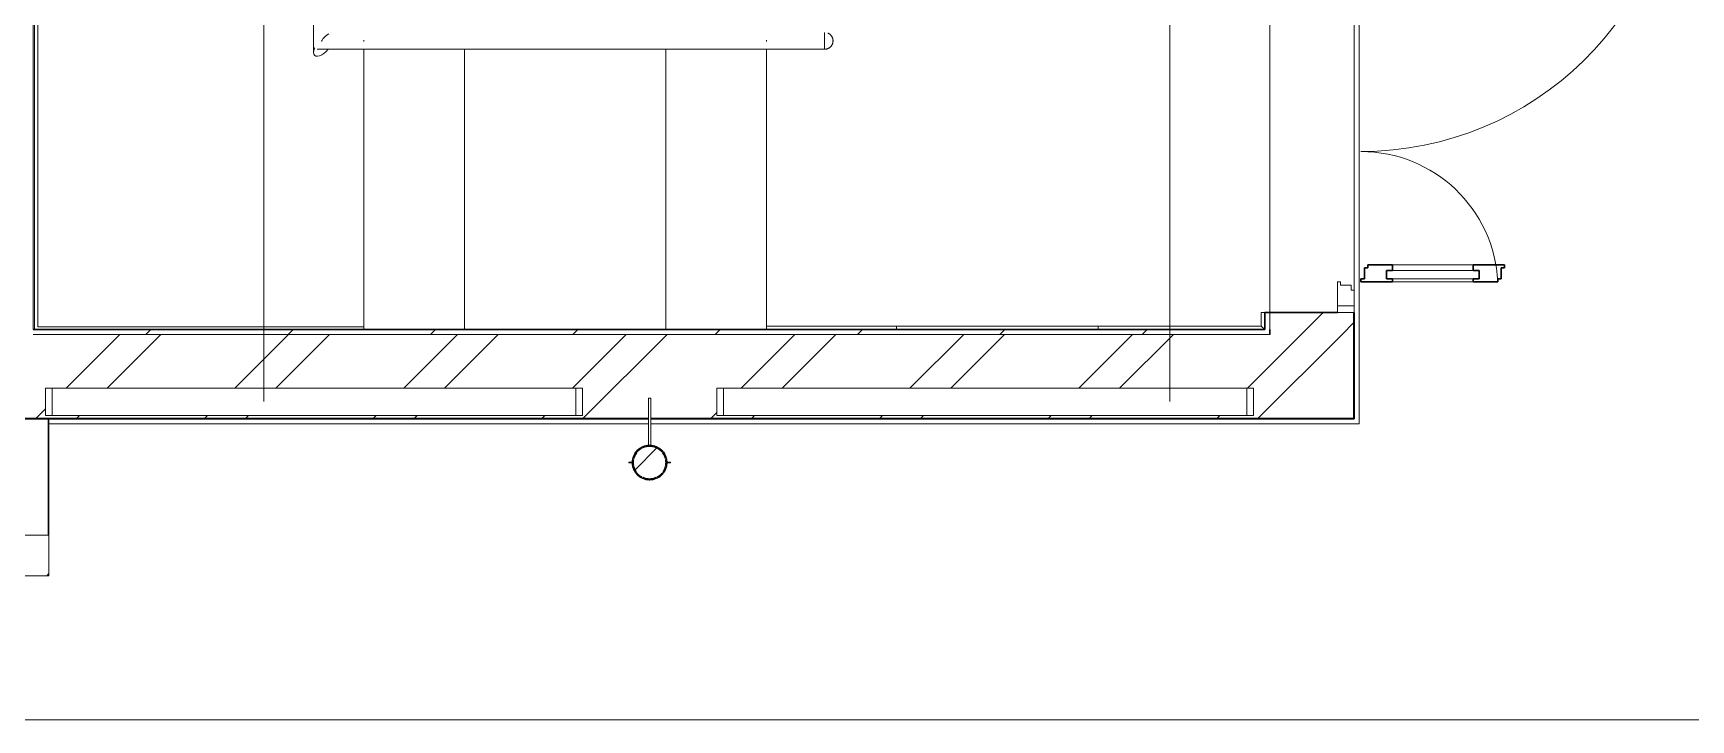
# Model space of a CAD drawing. Header units: millimetres. Extents: x -695119 to 412940, y -249585 to 622758.
# Drawn here: x 36705 to 41645, y 91186 to 93233 of the extents above; entities that cross this region are included whole.
import ezdxf

# ---------------------------------------------------------------- set-up
doc = ezdxf.new("R2010")
doc.units = ezdxf.units.MM
doc.linetypes.add('ADSK_Линия сетки', pattern=[25, 20, -2.5, 0, -2.5])
doc.linetypes.add('ADSK_Сверху', pattern=[450, 300, -150])
for name, color, linetype, lineweight in [('Двери', 8, 'Continuous', 9), ('Крыша', 252, 'Continuous', 9), ('Крыша штриховка', 252, 'Continuous', 9), ('Лестницы', 8, 'Continuous', 9), ('Линии', 7, 'Continuous', 9), ('Обобщенные модели', 8, 'Continuous', 18), ('Ограждение', 8, 'Continuous', 9), ('Окна', 252, 'Continuous', 9), ('Оси', 252, 'Continuous', 9), ('Перекрытие', 252, 'Continuous', 18), ('Стены внутренние', 252, 'Continuous', 18), ('Стены наружные', 252, 'Continuous', 18), ('Стены штриховка', 7, 'Continuous', 9)]:
    doc.layers.add(name, color=color, linetype=linetype, lineweight=lineweight)
doc.layers.add('Двери открывание', color=7, linetype='Continuous', lineweight=9, true_color=0xc0c0c0)

# ---------------------------------------------------------------- blocks, each defined once
blk = doc.blocks.new('1 этаж')
at = {"layer": 'Обобщенные модели', "lineweight": 9, "true_color": 0x636466}
h = blk.add_hatch(dxfattribs=at)
h.set_pattern_fill('FP_7', color=251, style=0, pattern_type=2)
h.set_pattern_definition([(45, (-32121.82, 98), (-106.066, 106.066), [])])
h.paths.add_polyline_path([(-6407.8, 10726.3), (-6385.1, 10732), (-6367.8, 10746.9), (-6359.1, 10766.7), (-6359.9, 10789.2), (-6370.1, 10808.5), (-6388.1, 10821.8), (-6407.8, 10826.3), (-6430.5, 10820.5), (-6447.8, 10805.6), (-6456.5, 10785.8), (-6455.4, 10762.8), (-6445.5, 10744), (-6427.5, 10730.8), (-6415.3, 10728)])
at = {"layer": 'Ограждение', "true_color": 0x636466}
h = blk.add_hatch(dxfattribs=at)
h.set_pattern_fill('FP_25', color=251, style=0, pattern_type=2)
h.set_pattern_definition([(0, (-32121.8, 98), (0, 600), []), (90, (-32121.8, 98), (-600, 4e-14), [])])
h.paths.add_polyline_path([(-4574.8, 11173.3), (-4584.8, 11183.3), (-6059.8, 11183.3), (-6059.8, 11173.3), (-5060.1, 11173.3)])
at = {"layer": 'Двери', "color": 251, "lineweight": 30, "true_color": 0x636466}
for p, q in [((-4267.8, 11365.3), (-4193.8, 11365.3)), ((-4267.8, 11356.3), (-4267.8, 11365.3)), ((-4193.8, 11365.3), (-4193.8, 11348.3)), ((-3953.8, 11365.3), (-3859.8, 11365.3)), ((-3953.8, 11365.3), (-3953.8, 11348.3)), ((-3859.8, 11365.3), (-3859.8, 11356.3)), ((-4287.8, 11324.3), (-4277.8, 11324.3)), ((-4287.8, 11315.3), (-4287.8, 11324.3)), ((-4193.8, 11315.3), (-4287.8, 11315.3)), ((-4277.8, 11324.3), (-4277.8, 11356.3)), ((-4277.8, 11356.3), (-4267.8, 11356.3)), ((-4193.8, 11348.3), (-4211.8, 11348.3)), ((-4211.8, 11348.3), (-4211.8, 11324.3)), ((-4211.8, 11324.3), (-4193.8, 11324.3)), ((-4193.8, 11324.3), (-4193.8, 11315.3)), ((-3953.8, 11348.3), (-3935.8, 11348.3)), ((-3953.8, 11324.3), (-3953.8, 11315.3)), ((-3935.8, 11324.3), (-3953.8, 11324.3)), ((-3879.8, 11315.3), (-3953.8, 11315.3)), ((-3935.8, 11348.3), (-3935.8, 11324.3)), ((-3879.8, 11324.3), (-3879.8, 11315.3)), ((-3869.8, 11324.3), (-3879.8, 11324.3)), ((-3869.8, 11356.3), (-3869.8, 11324.3)), ((-3859.8, 11356.3), (-3869.8, 11356.3))]:
    blk.add_line(p, q, dxfattribs=at)
at = {"layer": 'Двери', "color": 251, "true_color": 0x636466}
for p, q in [((-4193.8, 11365.3), (-3953.8, 11365.3)), ((-4357.8, 11315.3), (-4348.8, 11315.3)), ((-4357.8, 11243.3), (-4357.8, 11315.3)), ((-4348.8, 11315.3), (-4348.8, 11305.3)), ((-4211.8, 11348.3), (-3935.8, 11348.3)), ((-4211.8, 11324.3), (-4211.8, 11348.3)), ((-3935.8, 11324.3), (-4211.8, 11324.3)), ((-3953.8, 11315.3), (-4193.8, 11315.3)), ((-3935.8, 11348.3), (-3935.8, 11324.3)), ((-4348.8, 11305.3), (-4316.8, 11305.3)), ((-4316.8, 11305.3), (-4316.8, 11290.3)), ((-4316.8, 11290.3), (-4307.8, 11290.3)), ((-4307.8, 11290.3), (-4307.8, 11243.3)), ((-4357.8, 11243.3), (-4307.8, 11243.3)), ((-4357.8, 11223.3), (-4357.8, 11243.3)), ((-4307.8, 11243.3), (-4357.8, 11243.3)), ((-4307.8, 11223.3), (-4357.8, 11223.3)), ((-4307.8, 11243.3), (-4307.8, 11223.3))]:
    blk.add_line(p, q, dxfattribs=at)
at = {"layer": 'Двери открывание', "color": 251, "true_color": 0x636466}
for centre, radius, start, end in [((-4287.8, 12651.3), 948, 270, 358.7911), ((-4287.8, 11295.3), 408, 2.8097, 90)]:
    blk.add_arc(centre, radius, start, end, dxfattribs=at)
at = {"layer": 'Крыша', "color": 251, "true_color": 0x636466}
blk.add_line((-8197.8, 10906.3), (-8197.8, 10560.2), dxfattribs=at)
at = {"layer": 'Крыша', "color": 251, "lineweight": 18, "true_color": 0x636466}
for p, q in [((-8197.8, 10560.2), (-10357.8, 10560.2)), ((-8197.8, 10439.1), (-8197.8, 10560.2)), ((-10357.8, 10439.1), (-8197.8, 10439.1))]:
    blk.add_line(p, q, dxfattribs=at)
at = {"layer": 'Крыша', "color": 251, "linetype": 'Continuous', "true_color": 0x636466}
blk.add_line((-8204.3, 10439.1), (-8197.8, 10445.6), dxfattribs=at)
at = {"layer": 'Крыша штриховка', "color": 251, "linetype": 'Continuous', "true_color": 0x636466}
blk.add_line((-8199.8, 10906.3), (-8199.8, 10560.2), dxfattribs=at)
at = {"layer": 'Лестницы', "color": 251, "true_color": 0x636466}
for p, q in [((-7259.6, 12008.3), (-7259.6, 11173.3)), ((-7259.6, 12008.3), (-7259.6, 11173.3)), ((-6959.6, 12008.3), (-6959.6, 11173.3)), ((-6959.6, 12008.3), (-6959.6, 11173.3)), ((-6359.6, 12008.3), (-6359.6, 11173.3)), ((-6359.6, 12008.3), (-6359.6, 11173.3))]:
    blk.add_line(p, q, dxfattribs=at)
at = {"layer": 'Линии', "color": 251, "linetype": 'ADSK_Сверху', "ltscale": 100, "true_color": 0x636466}
blk.add_line((-8507.8, 10009.5), (-2275.8, 10009.5), dxfattribs=at)
at = {"layer": 'Обобщенные модели', "color": 251, "true_color": 0x636466}
for p, q in [((-6411.1, 10968.3), (-6411.1, 10828.3)), ((-6404.5, 10968.3), (-6411.1, 10968.3)), ((-6404.5, 10828.3), (-6404.5, 10968.3)), ((-6411.1, 10828.3), (-6408.7, 10828.3)), ((-6406.9, 10828.3), (-6404.5, 10828.3)), ((-6469.8, 10777.3), (-6469.8, 10775.3)), ((-6459.8, 10777.3), (-6469.8, 10777.3)), ((-6469.8, 10777.3), (-6469.8, 10775.3)), ((-6459.8, 10777.3), (-6469.8, 10777.3)), ((-6469.8, 10777.3), (-6469.8, 10775.3)), ((-6459.8, 10777.3), (-6469.8, 10777.3)), ((-6469.8, 10777.3), (-6469.8, 10775.3)), ((-6459.8, 10777.3), (-6469.8, 10777.3)), ((-6469.8, 10775.3), (-6459.8, 10775.3)), ((-6469.8, 10775.3), (-6459.8, 10775.3)), ((-6469.8, 10775.3), (-6459.8, 10775.3)), ((-6469.8, 10775.3), (-6459.8, 10775.3)), ((-6459.8, 10777.3), (-6457.8, 10777.3)), ((-6457.8, 10775.3), (-6459.8, 10775.3)), ((-6457.8, 10777.3), (-6457.8, 10775.3)), ((-6357.8, 10777.3), (-6355.8, 10777.3)), ((-6357.8, 10775.3), (-6357.8, 10777.3)), ((-6355.8, 10775.3), (-6357.8, 10775.3)), ((-6345.8, 10777.3), (-6355.8, 10777.3)), ((-6345.8, 10777.3), (-6355.8, 10777.3)), ((-6345.8, 10777.3), (-6355.8, 10777.3)), ((-6345.8, 10777.3), (-6355.8, 10777.3)), ((-6355.8, 10775.3), (-6345.8, 10775.3)), ((-6355.8, 10775.3), (-6345.8, 10775.3)), ((-6355.8, 10775.3), (-6345.8, 10775.3)), ((-6355.8, 10775.3), (-6345.8, 10775.3)), ((-6345.8, 10775.3), (-6345.8, 10777.3)), ((-6345.8, 10775.3), (-6345.8, 10777.3)), ((-6345.8, 10775.3), (-6345.8, 10777.3)), ((-6345.8, 10775.3), (-6345.8, 10777.3))]:
    blk.add_line(p, q, dxfattribs=at)
for radius, start, end in [(52, 90, 270), (50, 90, 270), (52, 270, 90), (50, 270, 90)]:
    blk.add_arc((-6407.8, 10776.3), radius, start, end, dxfattribs=at)
at = {"layer": 'Обобщенные модели', "color": 251, "lineweight": 40, "true_color": 0x636466}
for start, end in [(117.1715, 139.417), (90, 113.3059), (66.6941, 90), (40.583, 62.8285), (168.9964, 191.0036), (143.7992, 166.3688), (13.6312, 36.2008), (348.9964, 11.0036), (193.6312, 216.2008), (220.583, 242.8285), (246.6941, 270), (270, 293.3059), (297.1715, 319.417), (323.7992, 346.3688)]:
    blk.add_arc((-6407.8, 10776.3), 50, start, end, dxfattribs=at)
at = {"layer": 'Ограждение', "color": 251, "true_color": 0x636466}
for p, q in [((-8240.8, 12158.3), (-8240.8, 11173.3)), ((-8230.8, 12158.3), (-8230.8, 11181.3)), ((-7409.6, 12158.3), (-7409.6, 12008.3)), ((-7409.6, 12151), (-7409.6, 11998.6)), ((-5886.2, 12058.3), (-5886.2, 12008.3)), ((-7398.3, 12008.3), (-7259.6, 12008.3)), ((-7384.6, 12033.3), (-7386.9, 12031.9)), ((-7377.5, 12008.3), (-7241.7, 12008.3)), ((-7259.6, 12008.3), (-6059.6, 12008.3)), ((-7241.7, 12008.3), (-6052.3, 12008.3)), ((-6059.6, 12008.3), (-5886.2, 12008.3)), ((-6052.3, 12008.3), (-5886.2, 12008.3)), ((-5886.2, 12030.9), (-5886.2, 12035.6)), ((-4584.8, 11223.3), (-4574.8, 11223.3)), ((-4584.8, 11223.3), (-4584.8, 11183.3)), ((-8230.8, 11181.3), (-7259.6, 11181.3)), ((-6059.8, 11173.3), (-6059.8, 11183.3)), ((-4584.8, 11183.3), (-6059.8, 11183.3)), ((-4584.8, 11183.3), (-4574.8, 11173.3))]:
    blk.add_line(p, q, dxfattribs=at)
at = {"layer": 'Ограждение', "color": 251, "true_color": 0x636466, "flags": 128}
for points in [[(-7385.2, 12032), (-7384.6, 12033.3), (-7380.3, 12039.7), (-7374.9, 12045.8), (-7368.7, 12050.9), (-7364, 12054)], [(-5876.4, 12056.3), (-5875.5, 12055.9), (-5874.6, 12055.4), (-5873.8, 12055), (-5872.9, 12054.5), (-5872.1, 12053.9), (-5871.3, 12053.3), (-5870.5, 12052.7), (-5869.7, 12052.1), (-5869, 12051.4), (-5868.2, 12050.7), (-5867.6, 12050), (-5866.9, 12049.2), (-5866.3, 12048.4), (-5865.7, 12047.6), (-5865.1, 12046.8), (-5864.6, 12045.9), (-5864.1, 12045.1), (-5863.7, 12044.2), (-5863.3, 12043.3), (-5862.9, 12042.3), (-5862.5, 12041.4), (-5862.2, 12040.4), (-5862, 12039.5), (-5861.7, 12038.5), (-5861.5, 12037.5), (-5861.4, 12036.5), (-5861.3, 12035.5), (-5861.2, 12034.5), (-5861.2, 12033.5), (-5861.2, 12033.3)], [(-7405.2, 12012.7), (-7406.2, 12010.9), (-7408.7, 12004.5), (-7409.6, 11998.6)], [(-7409.6, 11998.6), (-7408.7, 11993.7), (-7406.2, 11990), (-7402.2, 11987.9), (-7397.1, 11987.4), (-7391, 11988.7), (-7384.6, 11991.5), (-7378.1, 11995.8), (-7372.1, 12001.2), (-7366.9, 12007.4)], [(-5861.2, 12033.3), (-5861.2, 12032.3), (-5861.3, 12031.3), (-5861.4, 12030.3), (-5861.5, 12029.3), (-5861.7, 12028.3), (-5861.9, 12027.3), (-5862.2, 12026.4), (-5862.5, 12025.4), (-5862.8, 12024.5), (-5863.2, 12023.5), (-5863.6, 12022.6), (-5864, 12021.7), (-5864.5, 12020.8), (-5865, 12020), (-5865.5, 12019.2), (-5866.1, 12018.3), (-5866.7, 12017.5), (-5867.4, 12016.8), (-5868.1, 12016), (-5868.8, 12015.3), (-5869.5, 12014.7), (-5870.3, 12014), (-5871, 12013.4), (-5871.8, 12012.8), (-5872.7, 12012.2), (-5873.5, 12011.7), (-5874.4, 12011.2), (-5875.3, 12010.8), (-5876.2, 12010.3), (-5877.1, 12010), (-5878.1, 12009.6), (-5879, 12009.3), (-5880, 12009.1), (-5881, 12008.8), (-5881.9, 12008.6), (-5882.9, 12008.5), (-5883.9, 12008.4), (-5884.9, 12008.3), (-5885.9, 12008.3), (-5886.2, 12008.3)]]:
    blk.add_lwpolyline(points, dxfattribs=at)
at = {"layer": 'Ограждение', "color": 251, "true_color": 0x636466}
for points in [[(-7259.5, 12035.2), (-7259.5, 12034.6), (-7259.6, 12033.3), (-7259.5, 12031.9), (-7259.5, 12031.3)], [(-6059.5, 12031.3), (-6059.6, 12031.9), (-6059.6, 12033.3), (-6059.6, 12034.6), (-6059.5, 12035.2)]]:
    blk.add_open_spline(points, degree=3, dxfattribs=at)
at = {"layer": 'Окна', "color": 251, "true_color": 0x636466}
for p, q in [((-8207.8, 10998.3), (-8187.8, 10998.3)), ((-8207.8, 10916.3), (-8207.8, 10998.3)), ((-8187.8, 10998.3), (-8187.8, 10916.3)), ((-8187.8, 10916.3), (-8187.8, 10998.3)), ((-8187.8, 10998.3), (-6627.8, 10998.3)), ((-6627.8, 10998.3), (-6607.8, 10998.3)), ((-6627.8, 10916.3), (-6627.8, 10998.3)), ((-6627.8, 10998.3), (-6627.8, 10916.3)), ((-6607.8, 10998.3), (-6607.8, 10916.3)), ((-6207.8, 10998.3), (-6187.8, 10998.3)), ((-6207.8, 10916.3), (-6207.8, 10998.3)), ((-6187.8, 10998.3), (-6187.8, 10916.3)), ((-6187.8, 10916.3), (-6187.8, 10998.3)), ((-6187.8, 10998.3), (-4627.8, 10998.3)), ((-4627.8, 10998.3), (-4607.8, 10998.3)), ((-4627.8, 10916.3), (-4627.8, 10998.3)), ((-4627.8, 10998.3), (-4627.8, 10916.3)), ((-4607.8, 10998.3), (-4607.8, 10916.3)), ((-8187.8, 10916.3), (-8207.8, 10916.3)), ((-6627.8, 10916.3), (-8187.8, 10916.3)), ((-6607.8, 10916.3), (-6627.8, 10916.3)), ((-6187.8, 10916.3), (-6207.8, 10916.3)), ((-4627.8, 10916.3), (-6187.8, 10916.3)), ((-4607.8, 10916.3), (-4627.8, 10916.3))]:
    blk.add_line(p, q, dxfattribs=at)
at = {"layer": 'Оси', "color": 251, "linetype": 'ADSK_Линия сетки', "ltscale": 100, "true_color": 0x636466}
for p, q in [((-7557.8, 32208.9), (-7557.8, 10958.3)), ((-4857.8, 32208.9), (-4857.8, 10958.3))]:
    blk.add_line(p, q, dxfattribs=at)
at = {"layer": 'Перекрытие', "color": 251, "ltscale": 100, "true_color": 0x636466}
blk.add_line((-6059.6, 12008.3), (-6059.6, 11183.3), dxfattribs=at)
at = {"layer": 'Стены внутренние', "color": 251, "true_color": 0x636466}
for p, q in [((-4559.8, 11223.3), (-4559.8, 12723.3)), ((-4307.8, 12656.3), (-4307.8, 11290.3))]:
    blk.add_line(p, q, dxfattribs=at)
at = {"layer": 'Стены внутренние', "color": 251, "lineweight": 30, "true_color": 0x636466}
for p, q in [((-4357.8, 11223.3), (-4559.8, 11223.3)), ((-4307.8, 10906.3), (-4307.8, 11223.3)), ((-4559.8, 11173.3), (-4559.8, 11158.3)), ((-8507.8, 10906.3), (-6410.4, 10906.3)), ((-6404.9, 10906.3), (-4307.8, 10906.3))]:
    blk.add_line(p, q, dxfattribs=at)
at = {"layer": 'Стены внутренние', "color": 251, "linetype": 'Continuous', "lineweight": 9, "true_color": 0x636466}
for p, q in [((-4466, 11158.3), (-4401, 11223.3)), ((-4344.1, 11158.3), (-4309.8, 11192.6)), ((-8146.3, 10998.3), (-7986.3, 11158.3)), ((-8024.4, 10998.3), (-7864.4, 11158.3)), ((-7643.4, 10998.3), (-7483.4, 11158.3)), ((-7521.5, 10998.3), (-7361.5, 11158.3)), ((-7140.5, 10998.3), (-6980.5, 11158.3)), ((-7018.6, 10998.3), (-6858.6, 11158.3)), ((-6637.6, 10998.3), (-6477.6, 11158.3)), ((-6605.7, 10908.3), (-6355.7, 11158.3)), ((-6134.7, 10998.3), (-5974.7, 11158.3)), ((-6012.8, 10998.3), (-5852.8, 11158.3)), ((-5631.8, 10998.3), (-5471.8, 11158.3)), ((-5509.9, 10998.3), (-5349.9, 11158.3)), ((-5128.9, 10998.3), (-4968.9, 11158.3)), ((-5007, 10998.3), (-4847, 11158.3)), ((-4626, 10998.3), (-4466, 11158.3)), ((-4594.1, 10908.3), (-4344.1, 11158.3)), ((-8236.3, 10908.3), (-8207.8, 10936.8)), ((-6224.7, 10908.3), (-6207.8, 10925.2)), ((-4307.8, 10962.3), (-4309.8, 10965.7)), ((-8114.4, 10908.3), (-8106.4, 10916.3)), ((-7912.5, 10906.6), (-7913.5, 10908.3)), ((-7733.4, 10908.3), (-7725.4, 10916.3)), ((-7677.9, 10906.7), (-7678.8, 10908.3)), ((-7611.5, 10908.3), (-7603.5, 10916.3)), ((-7230.5, 10908.3), (-7222.5, 10916.3)), ((-7108.6, 10908.3), (-7100.6, 10916.3)), ((-7091.5, 10907), (-7092.2, 10908.3)), ((-6727.6, 10908.3), (-6719.6, 10916.3)), ((-6349.8, 10907.4), (-6350.4, 10906.3)), ((-6102.8, 10908.3), (-6094.8, 10916.3)), ((-5721.8, 10908.3), (-5713.8, 10916.3)), ((-5599.9, 10908.3), (-5591.9, 10916.3)), ((-5528.3, 10907.7), (-5529.2, 10906.3)), ((-5293.9, 10907.4), (-5294.5, 10906.3)), ((-5218.9, 10908.3), (-5210.9, 10916.3)), ((-5214, 10906.3), (-5214.9, 10907.9)), ((-5097, 10908.3), (-5089, 10916.3)), ((-4716, 10908.3), (-4708, 10916.3))]:
    blk.add_line(p, q, dxfattribs=at)
at = {"layer": 'Стены наружные', "color": 251, "true_color": 0x636466}
for p, q in [((-8244.6, 14743.3), (-8244.6, 11173.3)), ((-4292.8, 12993.3), (-4292.8, 10891.3)), ((-6410.7, 10891.3), (-8197.8, 10891.3)), ((-4292.8, 10891.3), (-6404.9, 10891.3))]:
    blk.add_line(p, q, dxfattribs=at)
at = {"layer": 'Стены наружные', "color": 251, "lineweight": 30, "true_color": 0x636466}
for p, q in [((-4574.8, 11223.3), (-4574.8, 11173.3)), ((-4559.8, 11223.3), (-4574.8, 11223.3)), ((-4574.8, 11173.3), (-8245, 11173.3))]:
    blk.add_line(p, q, dxfattribs=at)
at = {"layer": 'Стены наружные', "color": 251, "linetype": 'Continuous', "lineweight": 9, "true_color": 0x636466}
for p, q in [((-7909.4, 11158.3), (-7894.4, 11173.3)), ((-7485.1, 11158.3), (-7470.1, 11173.3)), ((-7060.8, 11158.3), (-7045.8, 11173.3)), ((-6636.6, 11158.3), (-6621.6, 11173.3)), ((-6212.3, 11158.3), (-6197.3, 11173.3)), ((-5788, 11158.3), (-5773, 11173.3)), ((-5363.8, 11158.3), (-5348.8, 11173.3)), ((-4939.5, 11158.3), (-4924.5, 11173.3))]:
    blk.add_line(p, q, dxfattribs=at)
at = {"layer": 'Стены штриховка', "color": 251, "true_color": 0x636466}
for p, q in [((-4559.8, 11223.3), (-4559.8, 11173.3)), ((-4309.8, 11223.3), (-4309.8, 10906.3)), ((-4559.8, 11158.3), (-8245, 11158.3)), ((-6410.4, 10908.3), (-8507.8, 10908.3)), ((-4307.8, 10908.3), (-6404.9, 10908.3))]:
    blk.add_line(p, q, dxfattribs=at)

msp = doc.modelspace()

# ---------------------------------------------------------------- block references
msp.add_blockref('1 этаж', (44950.089, 81176.937))

doc.saveas('drawing.dxf')
